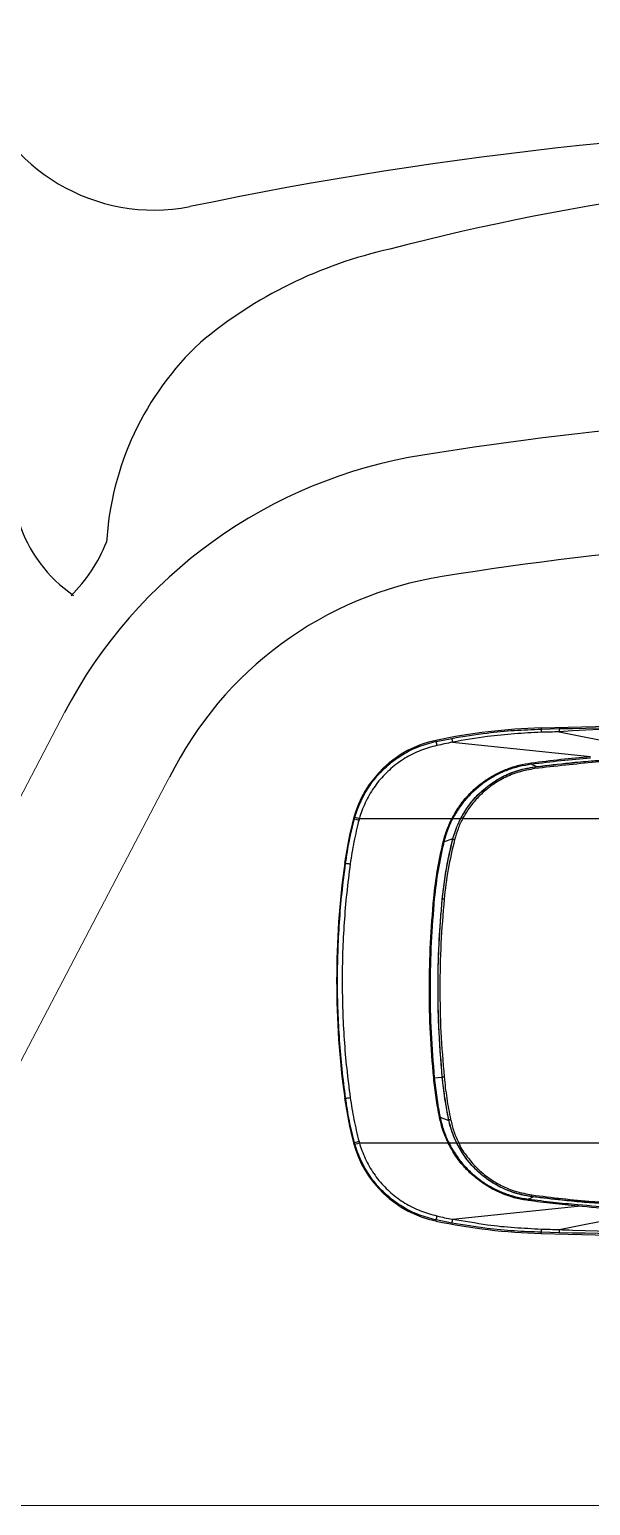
# Model space of a CAD drawing. Extents: x 832 to 911, y 781 to 934.
# Drawn here: x 856.84 to 861.4, y 797.09 to 809.09 of the extents above; entities that cross this region are included whole.
import ezdxf

# ---------------------------------------------------------------- set-up
doc = ezdxf.new("R2010")
doc.units = 0
doc.header["$MEASUREMENT"] = 0
doc.layers.add('1', color=4, linetype='Continuous')
doc.layers.add('BDIM_CYAN', color=4, linetype='Continuous')

# ---------------------------------------------------------------- blocks, each defined once
blk = doc.blocks.new('A$C326A3635')
at = {"layer": 'BDIM_CYAN'}
for p, q in [((-3.524, 4.154), (-3.524, 4.145)), ((-3.524, 4.145), (-3.378, 4.149)), ((-3.377, 4.124), (-2.534, 3.954)), ((-4.38, 4.053), (-4.378, 4.045)), ((-4.378, 4.045), (-4.251, 4.07)), ((-4.246, 4.039), (-3.124, 3.923)), ((-3.603, 3.859), (-3.563, 3.84)), ((-3.576, 3.839), (-3.563, 3.84)), ((-3.576, 3.839), (-3.576, 3.838)), ((-5.049, 3.419), (-5.041, 3.417)), ((-5.041, 3.417), (-5.038, 3.429)), ((-5.002, 3.419), (-4.249, 3.419)), ((-5.002, 3.419), (-5.002, 3.419)), ((-4.249, 3.419), (-4.248, 3.422)), ((-4.243, 3.419), (-4.248, 3.421)), ((-4.243, 3.419), (-4.244, 3.416)), ((-4.243, 3.419), (-4.178, 3.418)), ((-4.161, 3.419), (-2.67, 3.419)), ((-4.315, 3.229), (-4.242, 3.255)), ((-4.243, 3.25), (-4.242, 3.255)), ((-4.243, 3.25), (-4.243, 3.25)), ((-4.315, 3.229), (-4.32, 3.23)), ((-5.122, 3.056), (-5.114, 3.055)), ((-4.393, 2.769), (-4.398, 2.77)), ((-4.328, 2.763), (-4.328, 2.763)), ((-4.313, 2.762), (-4.328, 2.763)), ((-4.393, 1.311), (-4.398, 1.31)), ((-4.393, 1.311), (-4.328, 1.317)), ((-4.328, 1.317), (-4.328, 1.317)), ((-5.122, 1.144), (-5.114, 1.145)), ((-4.346, 0.99), (-4.351, 0.989)), ((-4.346, 0.99), (-4.274, 0.963)), ((-4.275, 0.967), (-4.275, 0.968)), ((-4.275, 0.967), (-4.274, 0.963)), ((-5.049, 0.781), (-5.041, 0.783)), ((-5.038, 0.771), (-5.041, 0.783)), ((-5.002, 0.781), (-5.002, 0.781)), ((-5.002, 0.781), (-4.281, 0.781)), ((-4.276, 0.784), (-4.281, 0.781)), ((-4.279, 0.778), (-4.281, 0.781)), ((-4.276, 0.784), (-4.274, 0.781)), ((-4.274, 0.781), (-4.211, 0.782)), ((-4.194, 0.781), (-2.67, 0.781)), ((-4.246, 0.161), (-3.228, 0.267)), ((-3.628, 0.325), (-3.59, 0.343)), ((-3.602, 0.344), (-3.602, 0.345)), ((-3.59, 0.343), (-3.602, 0.344)), ((-4.38, 0.147), (-4.378, 0.155)), ((-4.251, 0.13), (-4.378, 0.155)), ((-3.377, 0.076), (-2.621, 0.228)), ((-3.524, 0.046), (-3.524, 0.055)), ((-3.378, 0.051), (-3.524, 0.055))]:
    blk.add_line(p, q, dxfattribs=at)
at = {"layer": 'BDIM_CYAN', "flags": 128}
for points in [[(-5.114, 3.055), (-5.113, 3.055), (-5.111, 3.055), (-5.107, 3.054), (-5.103, 3.054), (-5.097, 3.053), (-5.091, 3.052), (-5.084, 3.051), (-5.077, 3.05)], [(-5.114, 1.145), (-5.113, 1.145), (-5.111, 1.145), (-5.107, 1.146), (-5.103, 1.146), (-5.097, 1.147), (-5.091, 1.148), (-5.084, 1.149), (-5.077, 1.15)]]:
    blk.add_lwpolyline(points, dxfattribs=at)
at = {"layer": 'BDIM_CYAN'}
for centre, radius, start, end in [((0, -130.8), 135, 88.5042, 91.4958), ((-3.4, -0.594), 4.75, 91.4958, 101.9075), ((-2.957, 4.138), 0.567, 179.2445, 181.8937), ((-4.199, 3.192), 0.88, 101.9075, 165.0781), ((-3.937, 4.11), 0.446, 188.3972, 192.7126), ((-3.498, 3.837), 0.0786, 179.1274, 189.5303), ((-2.15, 2.646), 3, 165.0781, 172.1483), ((3.139, 33.997), 31.656, 255.0248, 255.0924), ((-3.955, 4.33), 1.118, 255.073, 255.8256), ((1.813, 2.1), 7, 172.1483, 187.8517), ((-4.62, 4.498), 3.194, 275.2583, 275.522), ((-2.15, 1.554), 3, 187.8517, 194.9219), ((-3.405, -3.132), 4.191, 101.7681, 101.9689), ((-4.199, 1.008), 0.88, 194.9219, 258.0925), ((3.293, -30.377), 32.255, 104.9082, 104.9745), ((-3.522, 0.346), 0.0804, 170.394, 180.4988), ((-3.4, 4.794), 4.75, 258.0925, 268.5042), ((-3.937, 0.09), 0.446, 167.2874, 171.6028), ((-2.957, 0.062), 0.567, 178.1063, 180.7555), ((0, 135), 135, 268.5042, 271.4958)]:
    blk.add_arc(centre, radius, start, end, dxfattribs=at)
for points, knots in [([(-4.251, 4.07), (-4.155, 4.086), (-3.987, 4.113), (-3.744, 4.137), (-3.597, 4.142), (-3.524, 4.145)], [0, 0, 0, 0, 0.398487, 0.698917, 1, 1, 1, 1]), ([(-3.524, 4.119), (-3.596, 4.116), (-3.742, 4.109), (-3.983, 4.083), (-4.151, 4.057), (-4.246, 4.039), (-4.246, 4.039)], [0, 0, 0, 0, 0.300544, 0.601694, 0.999997, 1, 1, 1, 1]), ([(-3.378, 4.124), (-3.378, 4.124), (-3.426, 4.121), (-3.475, 4.12), (-3.524, 4.119)], [0, 0, 0, 0, 0.000016, 1, 1, 1, 1]), ([(-3.378, 4.149), (-2.797, 4.161), (-1.671, 4.185), (0.018, 4.194), (1.689, 4.185), (2.815, 4.161), (3.378, 4.149)], [0, 0, 0, 0, 0.258003, 0.5, 0.74998, 1, 1, 1, 1]), ([(-3.378, 4.149), (-3.378, 4.149), (-3.378, 4.148), (-3.378, 4.143), (-3.378, 4.136), (-3.378, 4.128), (-3.377, 4.124)], [0, 0, 0, 0, 0.244979, 0.400464, 0.700231, 1, 1, 1, 1]), ([(-3.377, 4.124), (-3.378, 4.124), (-3.378, 4.124), (-3.378, 4.124), (-3.378, 4.124)], [0, 0, 0, 0, 0.985079, 1, 1, 1, 1]), ([(3.377, 4.124), (3.377, 4.124), (3.342, 4.127), (2.76, 4.13), (1.635, 4.165), (0, 4.172), (-1.67, 4.152), (-2.798, 4.161), (-3.377, 4.124), (-3.377, 4.124)], [0, 0, 0, 0, 0, 0.015939, 0.25797, 0.5, 0.74201, 1, 1, 1, 1, 1]), ([(-3.377, 4.124), (-3.377, 4.124), (-3.377, 4.124), (-3.377, 4.124), (-3.377, 4.124), (-3.377, 4.124), (-3.377, 4.124), (-3.377, 4.124), (-3.377, 4.124), (-3.377, 4.124)], [0, 0, 0, 0, 0.321416, 0.540614, 0.690223, 0.837003, 0.900213, 0.963433, 1, 1, 1, 1]), ([(-5.038, 3.429), (-5.031, 3.451), (-5.01, 3.519), (-4.958, 3.628), (-4.875, 3.75), (-4.771, 3.855), (-4.652, 3.941), (-4.52, 4.008), (-4.426, 4.033), (-4.378, 4.045)], [0, 0, 0, 0, 0.071405, 0.226328, 0.381252, 0.535931, 0.69061, 0.845307, 1, 1, 1, 1]), ([(-4.372, 4.012), (-4.417, 4), (-4.508, 3.975), (-4.634, 3.911), (-4.748, 3.827), (-4.846, 3.726), (-4.926, 3.61), (-4.974, 3.505), (-4.997, 3.44), (-5.002, 3.419), (-5.002, 3.419)], [0, 0, 0, 0, 0.1547962, 0.3095862, 0.4642724, 0.6189539, 0.7738004, 0.9286452, 0.9999973, 1, 1, 1, 1]), ([(-4.246, 4.039), (-4.246, 4.039), (-4.288, 4.029), (-4.33, 4.021), (-4.372, 4.012)], [0, 0, 0, 0, 0.0000188, 1, 1, 1, 1]), ([(-4.251, 4.07), (-4.251, 4.07), (-4.251, 4.068), (-4.25, 4.062), (-4.248, 4.052), (-4.247, 4.044), (-4.246, 4.039)], [0, 0, 0, 0, 0.233174, 0.479855, 0.739929, 1, 1, 1, 1]), ([(-4.246, 4.039), (-4.246, 4.039), (-4.246, 4.039), (-4.246, 4.039), (-4.246, 4.039)], [0, 0, 0, 0, 0.9754403, 1, 1, 1, 1]), ([(-4.246, 4.039), (-4.246, 4.039), (-4.246, 4.039), (-4.246, 4.039), (-4.246, 4.039), (-4.246, 4.039), (-4.246, 4.039), (-4.246, 4.039), (-4.246, 4.039)], [0, 0, 0, 0, 0.321924, 0.540802, 0.748978, 0.84261, 0.939008, 1, 1, 1, 1]), ([(-4.248, 3.422), (-4.231, 3.451), (-4.198, 3.511), (-4.134, 3.591), (-4.063, 3.663), (-3.983, 3.726), (-3.895, 3.78), (-3.802, 3.822), (-3.705, 3.854), (-3.638, 3.865), (-3.605, 3.871)], [0, 0, 0, 0, 0.125449, 0.250466, 0.374627, 0.499563, 0.625092, 0.750414, 0.875193, 1, 1, 1, 1]), ([(-3.603, 3.859), (-3.636, 3.853), (-3.703, 3.843), (-3.799, 3.813), (-3.891, 3.772), (-3.978, 3.719), (-4.058, 3.657), (-4.129, 3.586), (-4.193, 3.507), (-4.226, 3.448), (-4.243, 3.419)], [0, 0, 0, 0, 0.124788, 0.249119, 0.374259, 0.49969, 0.624654, 0.748936, 0.874165, 1, 1, 1, 1]), ([(-3.605, 3.871), (-3.525, 3.881), (-3.365, 3.901), (-3.204, 3.915), (-3.124, 3.923)], [0, 0, 0, 0, 0.49974, 1, 1, 1, 1]), ([(-3.603, 3.859), (-3.603, 3.86), (-3.604, 3.861), (-3.605, 3.864), (-3.605, 3.867), (-3.605, 3.869), (-3.605, 3.871)], [0, 0, 0, 0, 0.25009, 0.491515, 0.73696, 1, 1, 1, 1]), ([(-3.123, 3.909), (-3.203, 3.902), (-3.363, 3.888), (-3.523, 3.868), (-3.603, 3.858)], [0, 0, 0, 0, 0.500107, 1, 1, 1, 1]), ([(-3.576, 3.838), (-3.411, 3.857), (-3.166, 3.885), (-2.92, 3.9), (-2.84, 3.904)], [0, 0, 0, 0, 0.674913, 1, 1, 1, 1]), ([(-2.84, 3.893), (-2.84, 3.893), (-2.92, 3.888), (-3.165, 3.871), (-3.41, 3.843), (-3.575, 3.824)], [0, 0, 0, 0, 0.000003, 0.324817, 1, 1, 1, 1]), ([(-3.563, 3.84), (-3.473, 3.851), (-3.324, 3.869), (-3.135, 3.885), (-3.037, 3.893), (-2.997, 3.896)], [0, 0, 0, 0, 0.481775, 0.788298, 1, 1, 1, 1]), ([(-4.178, 3.418), (-4.155, 3.459), (-4.108, 3.538), (-4.015, 3.638), (-3.909, 3.721), (-3.791, 3.784), (-3.678, 3.822), (-3.605, 3.834), (-3.576, 3.839)], [0, 0, 0, 0, 0.184954, 0.359874, 0.534794, 0.709703, 0.884613, 1, 1, 1, 1]), ([(-4.174, 3.426), (-4.156, 3.458), (-4.118, 3.521), (-4.041, 3.611), (-3.946, 3.695), (-3.833, 3.764), (-3.708, 3.815), (-3.621, 3.83), (-3.576, 3.838)], [0, 0, 0, 0, 0.145505, 0.293902, 0.467905, 0.646938, 0.820945, 1, 1, 1, 1]), ([(-3.575, 3.824), (-3.618, 3.816), (-3.704, 3.801), (-3.826, 3.751), (-3.937, 3.683), (-4.031, 3.602), (-4.105, 3.512), (-4.145, 3.451), (-4.161, 3.419), (-4.161, 3.419)], [0, 0, 0, 0, 0.176474, 0.352954, 0.529486, 0.70602, 0.853009, 0.999999, 1, 1, 1, 1]), ([(-5.114, 3.055), (-5.105, 3.116), (-5.086, 3.238), (-5.056, 3.357), (-5.041, 3.417)], [0, 0, 0, 0, 0.499047, 1, 1, 1, 1]), ([(-5.005, 3.407), (-5.02, 3.348), (-5.049, 3.23), (-5.068, 3.11), (-5.077, 3.05)], [0, 0, 0, 0, 0.499051, 1, 1, 1, 1]), ([(-5.038, 3.429), (-5.033, 3.428), (-5.028, 3.426), (-5.011, 3.422), (-5.006, 3.42), (-5.002, 3.419)], [0, 0, 0, 0, 0.702017, 0.761292, 1, 1, 1, 1]), ([(-5.002, 3.419), (-5.002, 3.419), (-5.003, 3.415), (-5.004, 3.411), (-5.005, 3.407)], [0, 0, 0, 0, 0.000188, 1, 1, 1, 1]), ([(-4.32, 3.23), (-4.311, 3.263), (-4.293, 3.328), (-4.264, 3.388), (-4.249, 3.419)], [0, 0, 0, 0, 0.499927, 1, 1, 1, 1]), ([(-4.244, 3.416), (-4.259, 3.386), (-4.288, 3.326), (-4.306, 3.261), (-4.315, 3.229)], [0, 0, 0, 0, 0.49976, 1, 1, 1, 1]), ([(-4.244, 3.416), (-4.245, 3.417), (-4.247, 3.418), (-4.249, 3.418), (-4.249, 3.419)], [0, 0, 0, 0, 0.499973, 1, 1, 1, 1]), ([(-4.243, 3.25), (-4.234, 3.28), (-4.216, 3.341), (-4.188, 3.397), (-4.174, 3.426)], [0, 0, 0, 0, 0.496387, 1, 1, 1, 1]), ([(-4.242, 3.255), (-4.24, 3.26), (-4.233, 3.287), (-4.216, 3.337), (-4.195, 3.385), (-4.181, 3.413), (-4.178, 3.418)], [0, 0, 0, 0, 0.101235, 0.474727, 0.892923, 1, 1, 1, 1]), ([(-4.161, 3.419), (-4.161, 3.419), (-4.177, 3.392), (-4.202, 3.335), (-4.22, 3.276), (-4.228, 3.246)], [0, 0, 0, 0, 0.000013, 0.496395, 1, 1, 1, 1]), ([(-4.174, 3.426), (-4.174, 3.426), (-4.174, 3.426), (-4.172, 3.425), (-4.17, 3.423), (-4.166, 3.421), (-4.163, 3.42), (-4.161, 3.419)], [0, 0, 0, 0, 0.2643185, 0.3126462, 0.5417627, 0.7708868, 1, 1, 1, 1]), ([(-4.161, 3.419), (-4.161, 3.419), (-4.161, 3.419), (-4.161, 3.419), (-4.161, 3.419)], [0, 0, 0, 0, 0.661958, 1, 1, 1, 1]), ([(-4.328, 2.763), (-4.318, 2.845), (-4.299, 3.009), (-4.262, 3.169), (-4.243, 3.25)], [0, 0, 0, 0, 0.498496, 1, 1, 1, 1]), ([(-4.328, 2.763), (-4.322, 2.818), (-4.31, 2.927), (-4.281, 3.09), (-4.256, 3.196), (-4.243, 3.25)], [0, 0, 0, 0, 0.33491, 0.667013, 1, 1, 1, 1]), ([(-4.228, 3.246), (-4.247, 3.166), (-4.285, 3.006), (-4.304, 2.843), (-4.313, 2.762)], [0, 0, 0, 0, 0.498498, 1, 1, 1, 1]), ([(-4.398, 2.77), (-4.389, 2.847), (-4.371, 3.002), (-4.337, 3.154), (-4.32, 3.23)], [0, 0, 0, 0, 0.500095, 1, 1, 1, 1]), ([(-4.315, 3.229), (-4.332, 3.152), (-4.366, 3.001), (-4.384, 2.846), (-4.393, 2.769)], [0, 0, 0, 0, 0.503224, 1, 1, 1, 1]), ([(-5.114, 1.145), (-5.124, 1.223), (-5.144, 1.38), (-5.164, 1.616), (-5.177, 1.853), (-5.181, 2.092), (-5.177, 2.332), (-5.165, 2.574), (-5.145, 2.815), (-5.124, 2.975), (-5.114, 3.055)], [0, 0, 0, 0, 0.123535, 0.247071, 0.371177, 0.495284, 0.621161, 0.747038, 0.873519, 1, 1, 1, 1]), ([(-5.077, 3.05), (-5.087, 2.971), (-5.107, 2.812), (-5.127, 2.573), (-5.14, 2.332), (-5.143, 2.093), (-5.139, 1.856), (-5.127, 1.62), (-5.107, 1.385), (-5.087, 1.228), (-5.077, 1.15)], [0, 0, 0, 0, 0.125877, 0.251754, 0.378235, 0.504716, 0.628252, 0.751787, 0.875894, 1, 1, 1, 1]), ([(-4.398, 1.31), (-4.408, 1.432), (-4.428, 1.674), (-4.435, 2.04), (-4.427, 2.405), (-4.408, 2.648), (-4.398, 2.77)], [0, 0, 0, 0, 0.250034, 0.499913, 0.749947, 1, 1, 1, 1]), ([(-4.393, 2.769), (-4.402, 2.65), (-4.422, 2.409), (-4.43, 2.044), (-4.423, 1.677), (-4.403, 1.432), (-4.393, 1.311)], [0, 0, 0, 0, 0.245394, 0.496542, 0.749506, 1, 1, 1, 1]), ([(-4.328, 1.317), (-4.339, 1.456), (-4.358, 1.693), (-4.364, 2.029), (-4.359, 2.323), (-4.345, 2.568), (-4.332, 2.714), (-4.328, 2.763)], [0, 0, 0, 0, 0.289269, 0.492339, 0.695409, 0.898479, 1, 1, 1, 1]), ([(-4.328, 1.317), (-4.337, 1.437), (-4.357, 1.676), (-4.365, 2.038), (-4.357, 2.4), (-4.338, 2.642), (-4.328, 2.763)], [0, 0, 0, 0, 0.248861, 0.497722, 0.748861, 1, 1, 1, 1]), ([(-4.313, 2.762), (-4.323, 2.642), (-4.342, 2.403), (-4.35, 2.042), (-4.343, 1.68), (-4.323, 1.439), (-4.313, 1.318)], [0, 0, 0, 0, 0.248861, 0.497722, 0.748861, 1, 1, 1, 1]), ([(-4.351, 0.989), (-4.361, 1.042), (-4.38, 1.149), (-4.392, 1.256), (-4.398, 1.31)], [0, 0, 0, 0, 0.500055, 1, 1, 1, 1]), ([(-4.393, 1.311), (-4.387, 1.257), (-4.375, 1.149), (-4.356, 1.043), (-4.346, 0.99)], [0, 0, 0, 0, 0.5000155, 1, 1, 1, 1]), ([(-4.275, 0.968), (-4.286, 1.025), (-4.308, 1.141), (-4.321, 1.258), (-4.328, 1.317)], [0, 0, 0, 0, 0.499232, 1, 1, 1, 1]), ([(-4.275, 0.967), (-4.277, 0.977), (-4.289, 1.035), (-4.307, 1.141), (-4.321, 1.248), (-4.327, 1.306), (-4.328, 1.317)], [0, 0, 0, 0, 0.084525, 0.5, 0.910977, 1, 1, 1, 1]), ([(-4.313, 1.318), (-4.307, 1.26), (-4.294, 1.143), (-4.271, 1.028), (-4.26, 0.971)], [0, 0, 0, 0, 0.499232, 1, 1, 1, 1]), ([(-5.041, 0.783), (-5.056, 0.843), (-5.086, 0.962), (-5.105, 1.084), (-5.114, 1.145)], [0, 0, 0, 0, 0.499047, 1, 1, 1, 1]), ([(-5.077, 1.15), (-5.068, 1.09), (-5.049, 0.97), (-5.02, 0.852), (-5.005, 0.793)], [0, 0, 0, 0, 0.499051, 1, 1, 1, 1]), ([(-4.281, 0.781), (-4.296, 0.815), (-4.326, 0.882), (-4.342, 0.953), (-4.351, 0.989)], [0, 0, 0, 0, 0.5000817, 1, 1, 1, 1]), ([(-4.346, 0.99), (-4.337, 0.954), (-4.321, 0.883), (-4.291, 0.817), (-4.276, 0.784)], [0, 0, 0, 0, 0.5002415, 1, 1, 1, 1]), ([(-4.207, 0.774), (-4.221, 0.805), (-4.25, 0.867), (-4.266, 0.934), (-4.275, 0.968)], [0, 0, 0, 0, 0.495771, 1, 1, 1, 1]), ([(-4.211, 0.782), (-4.222, 0.807), (-4.245, 0.857), (-4.264, 0.919), (-4.272, 0.954), (-4.274, 0.963)], [0, 0, 0, 0, 0.433223, 0.866448, 1, 1, 1, 1]), ([(-4.26, 0.971), (-4.252, 0.938), (-4.236, 0.873), (-4.21, 0.811), (-4.194, 0.781), (-4.194, 0.781)], [0, 0, 0, 0, 0.495767, 0.999988, 1, 1, 1, 1]), ([(-5.038, 0.771), (-5.033, 0.772), (-5.028, 0.774), (-5.011, 0.778), (-5.006, 0.78), (-5.002, 0.781)], [0, 0, 0, 0, 0.702016, 0.761292, 1, 1, 1, 1]), ([(-4.378, 0.155), (-4.426, 0.167), (-4.52, 0.192), (-4.652, 0.259), (-4.771, 0.345), (-4.875, 0.45), (-4.958, 0.572), (-5.01, 0.681), (-5.031, 0.749), (-5.038, 0.771)], [0, 0, 0, 0, 0.1546932, 0.3093896, 0.4640686, 0.6187484, 0.7736716, 0.928595, 1, 1, 1, 1]), ([(-5.005, 0.793), (-5.004, 0.789), (-5.003, 0.785), (-5.002, 0.781), (-5.002, 0.781)], [0, 0, 0, 0, 0.999806, 1, 1, 1, 1]), ([(-5.002, 0.781), (-5.002, 0.781), (-4.996, 0.76), (-4.974, 0.695), (-4.926, 0.59), (-4.846, 0.474), (-4.748, 0.373), (-4.634, 0.289), (-4.508, 0.225), (-4.417, 0.2), (-4.372, 0.188)], [0, 0, 0, 0, 0.000003, 0.071355, 0.2262, 0.381046, 0.535728, 0.690414, 0.845204, 1, 1, 1, 1]), ([(-4.274, 0.781), (-4.275, 0.781), (-4.277, 0.78), (-4.279, 0.779), (-4.279, 0.778)], [0, 0, 0, 0, 0.499985, 1, 1, 1, 1]), ([(-3.63, 0.313), (-3.664, 0.319), (-3.732, 0.33), (-3.831, 0.363), (-3.926, 0.407), (-4.014, 0.463), (-4.095, 0.529), (-4.167, 0.603), (-4.23, 0.687), (-4.263, 0.748), (-4.279, 0.778)], [0, 0, 0, 0, 0.125256, 0.25003, 0.375189, 0.500603, 0.625364, 0.749422, 0.874465, 1, 1, 1, 1]), ([(-4.274, 0.781), (-4.258, 0.751), (-4.224, 0.69), (-4.162, 0.608), (-4.09, 0.534), (-4.009, 0.469), (-3.921, 0.415), (-3.828, 0.373), (-3.729, 0.341), (-3.662, 0.33), (-3.628, 0.325)], [0, 0, 0, 0, 0.12614, 0.251278, 0.375471, 0.500268, 0.625596, 0.750546, 0.874946, 1, 1, 1, 1]), ([(-3.602, 0.344), (-3.607, 0.345), (-3.643, 0.35), (-3.725, 0.367), (-3.844, 0.412), (-3.96, 0.48), (-4.057, 0.563), (-4.144, 0.661), (-4.187, 0.739), (-4.211, 0.782)], [0, 0, 0, 0, 0.0166128, 0.1428021, 0.3197139, 0.5023088, 0.6574813, 0.8126537, 1, 1, 1, 1]), ([(-4.194, 0.781), (-4.196, 0.78), (-4.199, 0.779), (-4.203, 0.777), (-4.205, 0.776), (-4.207, 0.775), (-4.207, 0.775), (-4.207, 0.774)], [0, 0, 0, 0, 0.229179, 0.458362, 0.68754, 0.733804, 1, 1, 1, 1]), ([(-3.602, 0.345), (-3.645, 0.353), (-3.733, 0.368), (-3.856, 0.419), (-3.971, 0.489), (-4.068, 0.574), (-4.148, 0.669), (-4.187, 0.739), (-4.207, 0.774)], [0, 0, 0, 0, 0.170081, 0.345104, 0.515183, 0.690179, 0.843315, 1, 1, 1, 1]), ([(-4.194, 0.781), (-4.194, 0.781), (-4.182, 0.744), (-4.134, 0.68), (-4.059, 0.585), (-3.963, 0.501), (-3.851, 0.433), (-3.73, 0.383), (-3.644, 0.367), (-3.601, 0.359)], [0, 0, 0, 0, 0.000001, 0.154948, 0.309894, 0.482447, 0.654998, 0.827503, 1, 1, 1, 1]), ([(-4.194, 0.781), (-4.194, 0.781), (-4.194, 0.781), (-4.194, 0.781), (-4.194, 0.781)], [0, 0, 0, 0, 0.720065, 1, 1, 1, 1]), ([(-3.628, 0.325), (-3.628, 0.325), (-3.628, 0.324), (-3.629, 0.322), (-3.629, 0.32), (-3.63, 0.316), (-3.63, 0.314), (-3.63, 0.313)], [0, 0, 0, 0, 0.067933, 0.174836, 0.500803, 0.732284, 1, 1, 1, 1]), ([(-3.228, 0.266), (-3.295, 0.273), (-3.429, 0.287), (-3.563, 0.304), (-3.63, 0.313)], [0, 0, 0, 0, 0.500278, 1, 1, 1, 1]), ([(-3.628, 0.325), (-3.561, 0.316), (-3.428, 0.299), (-3.294, 0.287), (-3.227, 0.28)], [0, 0, 0, 0, 0.499931, 1, 1, 1, 1]), ([(-2.962, 0.283), (-3.01, 0.286), (-3.224, 0.301), (-3.437, 0.326), (-3.602, 0.345)], [0, 0, 0, 0, 0.223287, 1, 1, 1, 1]), ([(-3.601, 0.359), (-3.436, 0.338), (-3.224, 0.311), (-3.01, 0.3), (-2.963, 0.294), (-2.963, 0.294)], [0, 0, 0, 0, 0.777153, 0.999996, 1, 1, 1, 1]), ([(-3.108, 0.293), (-3.109, 0.293), (-3.137, 0.295), (-3.22, 0.302), (-3.38, 0.317), (-3.512, 0.333), (-3.59, 0.343)], [0, 0, 0, 0, 0.0059495, 0.174739, 0.5123253, 1, 1, 1, 1]), ([(-3.227, 0.28), (-3.226, 0.279), (-3.225, 0.278), (-3.223, 0.276), (-3.223, 0.274), (-3.224, 0.272), (-3.225, 0.269), (-3.227, 0.268), (-3.228, 0.267)], [0, 0, 0, 0, 0.250213, 0.374105, 0.50064, 0.603432, 0.716376, 1, 1, 1, 1]), ([(-2.621, 0.228), (-2.722, 0.233), (-2.925, 0.241), (-3.127, 0.258), (-3.228, 0.267)], [0, 0, 0, 0, 0.50014, 1, 1, 1, 1]), ([(-3.227, 0.28), (-3.126, 0.272), (-2.924, 0.255), (-2.722, 0.247), (-2.62, 0.243)], [0, 0, 0, 0, 0.498041, 1, 1, 1, 1]), ([(-4.372, 0.188), (-4.33, 0.178), (-4.288, 0.168), (-4.246, 0.161), (-4.246, 0.161)], [0, 0, 0, 0, 0.999981, 1, 1, 1, 1]), ([(-4.246, 0.161), (-4.247, 0.156), (-4.248, 0.148), (-4.25, 0.138), (-4.251, 0.132), (-4.251, 0.13), (-4.251, 0.13)], [0, 0, 0, 0, 0.260071, 0.520145, 0.766826, 1, 1, 1, 1]), ([(-3.524, 0.055), (-3.597, 0.058), (-3.744, 0.063), (-3.987, 0.087), (-4.155, 0.114), (-4.251, 0.13)], [0, 0, 0, 0, 0.30043, 0.601513, 1, 1, 1, 1]), ([(-4.246, 0.161), (-4.246, 0.161), (-4.15, 0.149), (-3.984, 0.115), (-3.742, 0.092), (-3.596, 0.085), (-3.524, 0.081)], [0, 0, 0, 0, 0.000003, 0.398306, 0.698849, 1, 1, 1, 1]), ([(-4.246, 0.161), (-4.246, 0.161), (-4.246, 0.161), (-4.246, 0.161), (-4.246, 0.161), (-4.246, 0.161), (-4.246, 0.161), (-4.246, 0.161)], [0, 0, 0, 0, 0.0632, 0.140903, 0.289202, 0.853143, 1, 1, 1, 1]), ([(-4.246, 0.161), (-4.246, 0.161), (-4.246, 0.161), (-4.246, 0.161), (-4.246, 0.161)], [0, 0, 0, 0, 0.024789, 1, 1, 1, 1]), ([(-3.524, 0.081), (-3.475, 0.08), (-3.426, 0.079), (-3.378, 0.076), (-3.378, 0.076)], [0, 0, 0, 0, 0.999984, 1, 1, 1, 1]), ([(-3.378, 0.076), (-3.378, 0.076), (-3.378, 0.076), (-3.378, 0.076), (-3.377, 0.076)], [0, 0, 0, 0, 0.014921, 1, 1, 1, 1]), ([(-3.377, 0.076), (-3.378, 0.072), (-3.378, 0.064), (-3.378, 0.057), (-3.378, 0.052), (-3.378, 0.051), (-3.378, 0.051)], [0, 0, 0, 0, 0.2997692, 0.5995362, 0.7550214, 1, 1, 1, 1]), ([(3.378, 0.051), (2.797, 0.039), (1.671, 0.015), (-0.018, 0.006), (-1.689, 0.015), (-2.815, 0.039), (-3.378, 0.051)], [0, 0, 0, 0, 0.258003, 0.5, 0.74998, 1, 1, 1, 1]), ([(-3.377, 0.076), (-3.377, 0.076), (-3.341, 0.076), (-2.761, 0.053), (-1.635, 0.042), (0, 0.03), (1.671, 0.033), (2.796, 0.076), (3.377, 0.076), (3.377, 0.076)], [0, 0, 0, 0, 0, 0.015939, 0.25797, 0.5, 0.74201, 1, 1, 1, 1, 1]), ([(-3.377, 0.076), (-3.377, 0.076), (-3.377, 0.076), (-3.377, 0.076), (-3.377, 0.076), (-3.377, 0.076), (-3.377, 0.076), (-3.377, 0.076)], [0, 0, 0, 0, 0.038515, 0.090017, 0.184738, 0.58766, 1, 1, 1, 1])]:
    blk.add_open_spline(points, degree=3, knots=knots, dxfattribs=at)
blk = doc.blocks.new('2018 SOVEREIGN HL')
at = {"layer": '1', "color": 3, "linetype": 'Continuous', "lineweight": 15}
for p, q in [((25.429, 6.446), (24.484, 4.643)), ((26.252, 5.862), (26.315, 5.982)), ((24.668, 2.839), (26.252, 5.862))]:
    blk.add_line(p, q, dxfattribs=at)
at = {"layer": '1', "color": 4, "linetype": 'Continuous', "lineweight": 0}
blk.add_lwpolyline([(79.658, 86.973), (79.658, 5.732, -0.202913), (73.926, 0), (5.732, 0, -0.202913), (0, 5.732), (0, 86.973, -0.202913), (5.732, 92.705), (73.926, 92.705, -0.202913)], format="xyb", close=True, dxfattribs=at)
at = {"layer": '1', "color": 3}
for centre, radius, start, end in [((26.159, 12.062), 1.531, 197.8148, 280.9124), ((32.843, -19.907), 31.129, 90.0463, 101.8525), ((32.829, -19.576), 28.471, 80.9312, 99.0669), ((28.972, 4.589), 4, 99.0669, 152.3407), ((26.138, 8.336), 1.132, 197.1475, 235.9169), ((32.829, -19.503), 27.399, 80.8542, 99.092), ((28.974, 4.585), 3.004, 99.092, 153.5825)]:
    blk.add_arc(centre, radius, start, end, dxfattribs=at)
at = {"layer": '1', "color": 2}
for centre, radius, start, end in [((32.961, -8.457), 19.298, 90.4254, 104.665), ((28.855, 6.683), 3.615, 102.4555, 129.9451), ((28.185, 7.688), 2.418, 133.0665, 176.6365), ((24.547, 8.329), 1.322, 315.0602, 337.8328)]:
    blk.add_arc(centre, radius, start, end, dxfattribs=at)
at = {"layer": '1'}
blk.add_blockref('A$C326A3635', (32.829, 2.166), dxfattribs=at)

msp = doc.modelspace()

# ---------------------------------------------------------------- block references
at = {"layer": '1'}
msp.add_blockref('2018 SOVEREIGN HL', (831.694, 797.095), dxfattribs=at)

doc.saveas('drawing.dxf')
